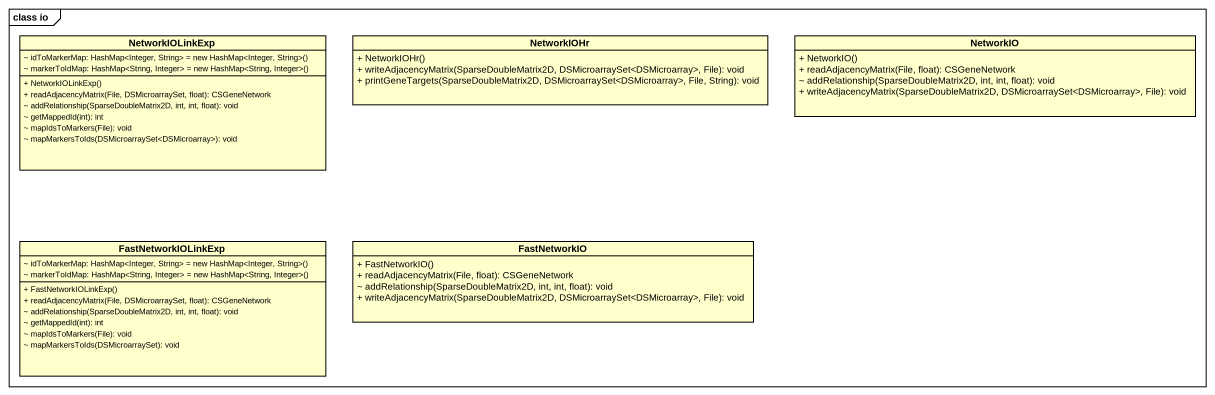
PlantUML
@startuml
mainframe class io
hide circle
hide empty members
skinparam classAttributeIconSize 0
class NetworkIOLinkExp {
  {field} ~ idToMarkerMap: HashMap<Integer, String> = new HashMap<Integer, String>()
  {field} ~ markerToIdMap: HashMap<String, Integer> = new HashMap<String, Integer>()
  + NetworkIOLinkExp()
  + readAdjacencyMatrix(File, DSMicroarraySet, float): CSGeneNetwork
  ~ addRelationship(SparseDoubleMatrix2D, int, int, float): void
  ~ getMappedId(int): int
  ~ mapIdsToMarkers(File): void
  ~ mapMarkersToIds(DSMicroarraySet<DSMicroarray>): void
}
class NetworkIOHr {
  + NetworkIOHr()
  + writeAdjacencyMatrix(SparseDoubleMatrix2D, DSMicroarraySet<DSMicroarray>, File): void
  + printGeneTargets(SparseDoubleMatrix2D, DSMicroarraySet<DSMicroarray>, File, String): void
}
class NetworkIO {
  + NetworkIO()
  + readAdjacencyMatrix(File, float): CSGeneNetwork
  ~ addRelationship(SparseDoubleMatrix2D, int, int, float): void
  + writeAdjacencyMatrix(SparseDoubleMatrix2D, DSMicroarraySet<DSMicroarray>, File): void
}
class FastNetworkIOLinkExp {
  {field} ~ idToMarkerMap: HashMap<Integer, String> = new HashMap<Integer, String>()
  {field} ~ markerToIdMap: HashMap<String, Integer> = new HashMap<String, Integer>()
  + FastNetworkIOLinkExp()
  + readAdjacencyMatrix(File, DSMicroarraySet, float): CSGeneNetwork
  ~ addRelationship(SparseDoubleMatrix2D, int, int, float): void
  ~ getMappedId(int): int
  ~ mapIdsToMarkers(File): void
  ~ mapMarkersToIds(DSMicroarraySet): void
}
class FastNetworkIO {
  + FastNetworkIO()
  + readAdjacencyMatrix(File, float): CSGeneNetwork
  ~ addRelationship(SparseDoubleMatrix2D, int, int, float): void
  + writeAdjacencyMatrix(SparseDoubleMatrix2D, DSMicroarraySet<DSMicroarray>, File): void
}
@enduml
